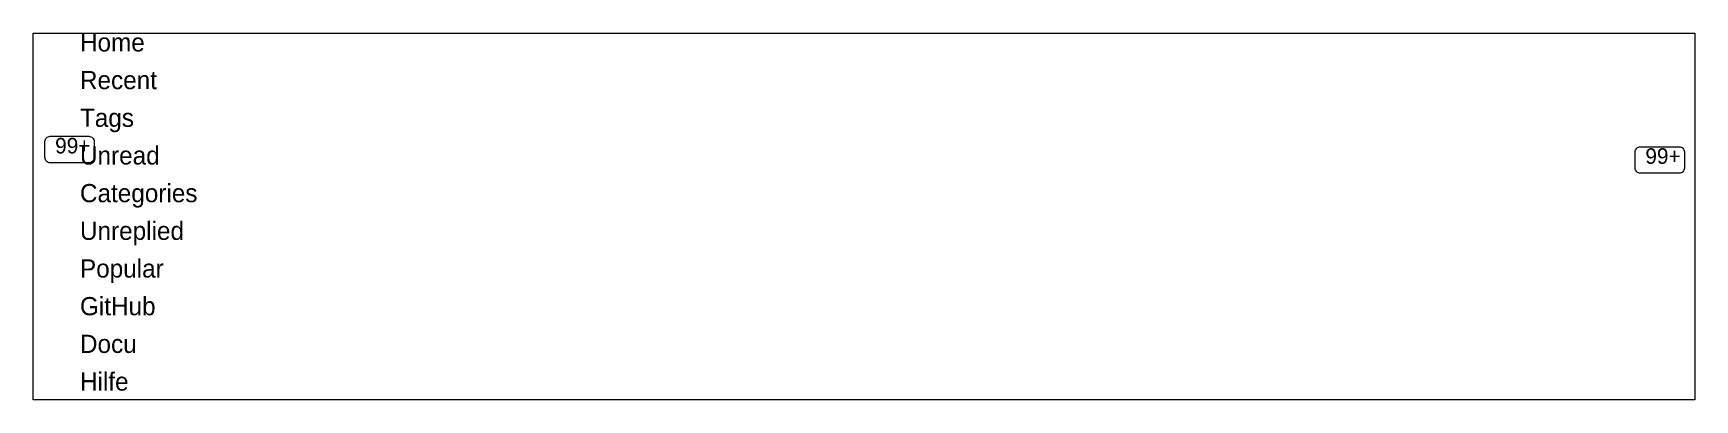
# Model space of a CAD drawing. Extents: x 0 to 1280, y 438 to 720.
import ezdxf

# ---------------------------------------------------------------- set-up
doc = ezdxf.new("R2010")
doc.units = 0
doc.layers.get('0').update_dxf_attribs({"lineweight": 0})
doc.styles.add('Inter', font='Inter.ttf')

msp = doc.modelspace()

# ---------------------------------------------------------------- linework, layer by layer
at = {"true_color": 0xffffff}
msp.add_lwpolyline([(0, 720), (1280, 720), (1280, 438), (0, 438), (0, 720)], dxfattribs=at)
at = {"true_color": 0x0d6efd}
for points in [[(13.058332443237305, 640.6999969482422), (42.94166564941406, 640.6999969482422), (42.94166564941406, 640.6999969482422), (43.722026937478574, 640.6231380698551), (44.47239937887442, 640.3955150782873), (45.163946581492475, 640.0258753974524), (45.770092774160254, 639.5284240729884), (46.26754409862424, 638.9222778803206), (46.63718377945921, 638.2307306777026), (46.864806771026984, 637.4803582363068), (46.94166564941406, 636.6999969482422), (46.94166564941406, 624.2999954223633), (46.94166564941406, 624.2999954223633), (46.864806771026984, 623.5196341342987), (46.63718377945921, 622.7692616929029), (46.26754409862424, 622.0777144902848), (45.770092774160254, 621.4715682976171), (45.163946581492475, 620.9741169731531), (44.47239937887442, 620.6044772923182), (43.722026937478574, 620.3768543007503), (42.94166564941406, 620.2999954223633), (13.058332443237305, 620.2999954223633), (13.058332443237305, 620.2999954223633), (12.277971155172793, 620.3768543007503), (11.527598713776946, 620.6044772923182), (10.836051511158896, 620.9741169731531), (10.229905318491115, 621.4715682976171), (9.732453994027123, 622.0777144902848), (9.362814313192157, 622.7692616929029), (9.135191321624383, 623.5196341342987), (9.058332443237305, 624.2999954223633), (9.058332443237305, 636.6999969482422), (9.058332443237305, 636.6999969482422), (9.135191321624383, 637.4803582363068), (9.362814313192157, 638.2307306777026), (9.732453994027123, 638.9222778803206), (10.229905318491113, 639.5284240729884), (10.836051511158896, 640.0258753974524), (11.527598713776943, 640.3955150782873), (12.27797115517279, 640.6231380698551), (13.058332443237305, 640.6999969482422), (13.058332443237305, 640.6999969482422)], [(1238.11669921875, 632.6999969482422), (1268, 632.6999969482422), (1268, 632.6999969482422), (1268.7803612880646, 632.6231380698551), (1269.5307337294603, 632.3955150782873), (1270.2222809320783, 632.0258753974524), (1270.8284271247462, 631.5284240729884), (1271.3258784492102, 630.9222778803206), (1271.6955181300452, 630.2307306777026), (1271.9231411216128, 629.4803582363068), (1272, 628.6999969482422), (1272, 616.2999954223633), (1272, 616.2999954223633), (1271.9231411216128, 615.5196341342987), (1271.6955181300452, 614.7692616929029), (1271.3258784492102, 614.0777144902848), (1270.8284271247462, 613.4715682976171), (1270.2222809320783, 612.9741169731531), (1269.5307337294603, 612.6044772923182), (1268.7803612880646, 612.3768543007503), (1268, 612.2999954223633), (1238.11669921875, 612.2999954223633), (1238.11669921875, 612.2999954223633), (1237.3363379306854, 612.3768543007503), (1236.5859654892897, 612.6044772923182), (1235.8944182866717, 612.9741169731531), (1235.2882720940038, 613.4715682976171), (1234.7908207695398, 614.0777144902848), (1234.4211810887048, 614.7692616929029), (1234.1935580971372, 615.5196341342987), (1234.11669921875, 616.2999954223633), (1234.11669921875, 628.6999969482422), (1234.11669921875, 628.6999969482422), (1234.1935580971372, 629.4803582363068), (1234.4211810887048, 630.2307306777026), (1234.7908207695398, 630.9222778803206), (1235.2882720940038, 631.5284240729884), (1235.8944182866717, 632.0258753974524), (1236.5859654892897, 632.3955150782873), (1237.3363379306854, 632.6231380698551), (1238.11669921875, 632.6999969482422), (1238.11669921875, 632.6999969482422)]]:
    msp.add_lwpolyline(points, dxfattribs=at)

# ---------------------------------------------------------------- texts
at = {"true_color": 0x343a40, "style": 'Inter'}
for s, p in [('Home', (36, 706)), ('Recent', (36, 677)), ('Tags', (36, 648)), ('Unread', (36, 619)), ('Categories', (36, 590)), ('Unreplied', (36, 561)), ('Popular', (36, 532)), ('GitHub', (36, 503)), ('Docu', (36, 474)), ('Hilfe', (36, 445))]:
    msp.add_text(s, height=14, dxfattribs=at).set_placement(p)
at = {"true_color": 0xffffff, "style": 'Inter'}
for p in [(16.858333587646484, 627.5), (1241.9166259765625, 619.5)]:
    msp.add_text('99+', height=12, dxfattribs=at).set_placement(p)

doc.saveas('drawing.dxf')
